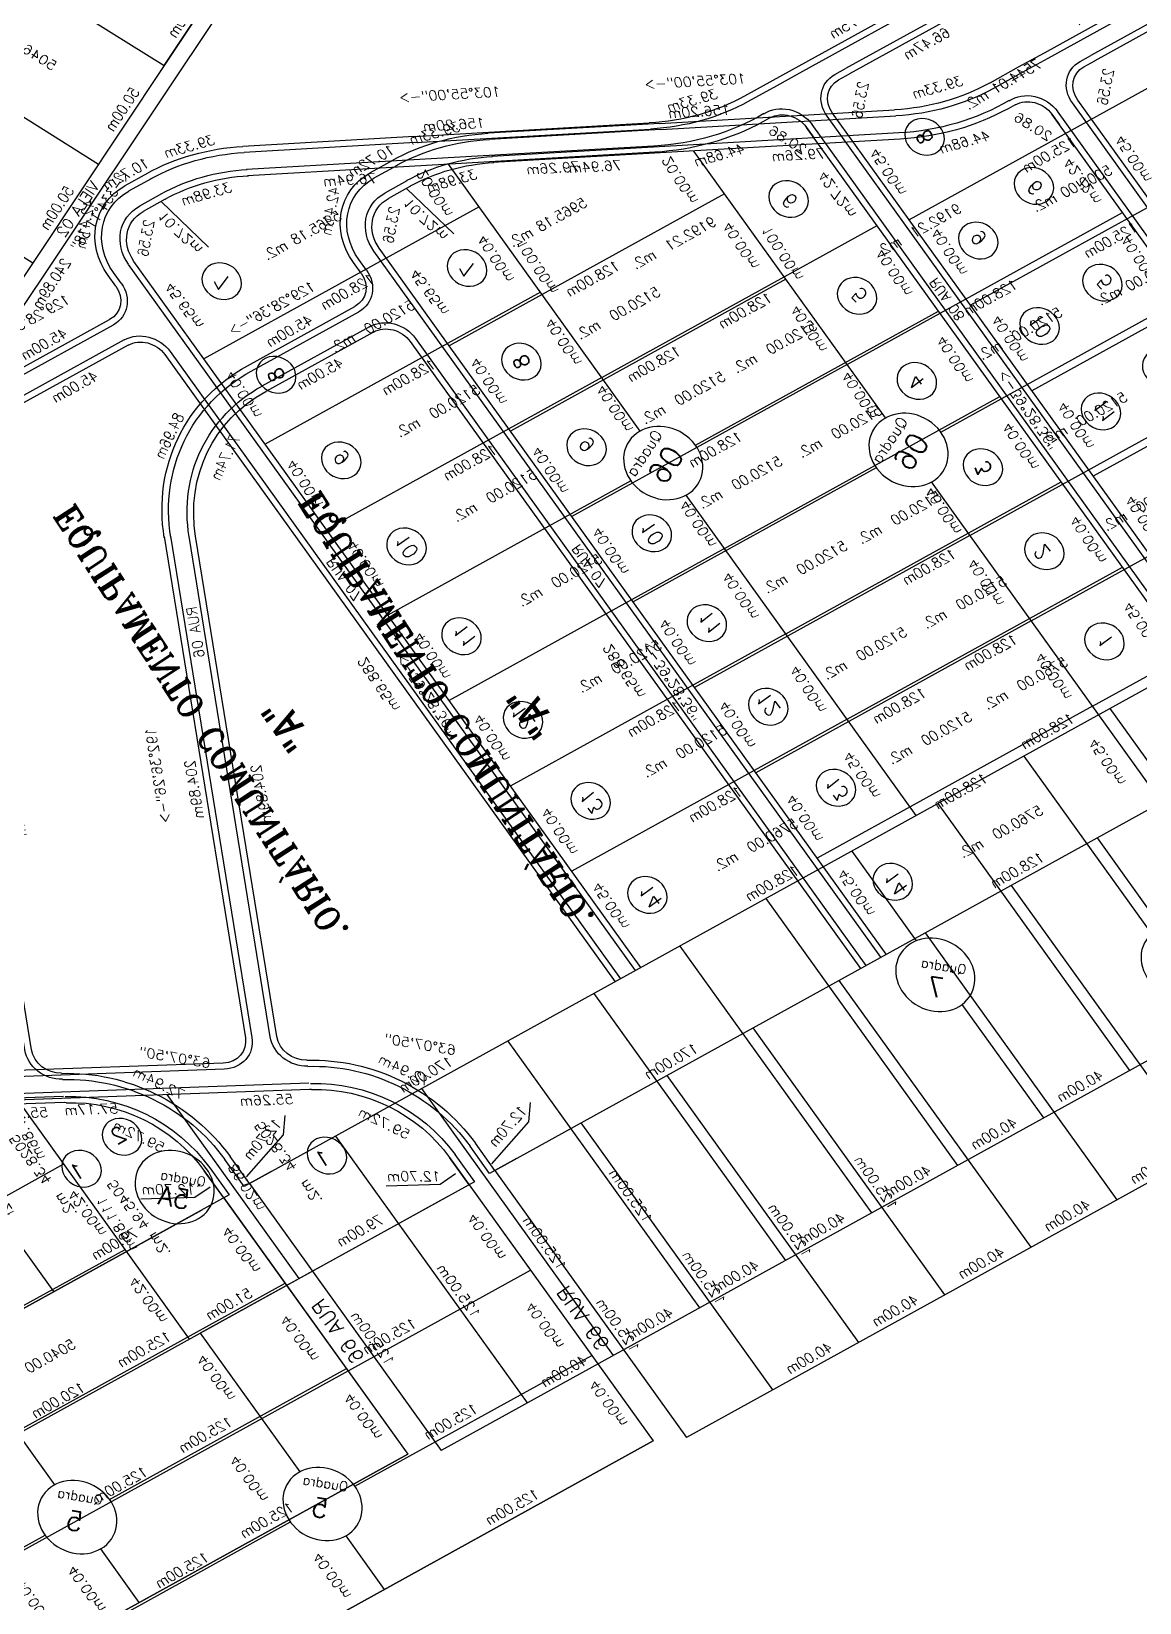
# Model space of a CAD drawing. Extents: x -23785941 to 8798891, y -8418521 to 21897894.
# Drawn here: x 2842228 to 2954872, y 4138282 to 4298025 of the extents above; entities that cross this region are included whole.
import ezdxf
from ezdxf.enums import TextEntityAlignment as Align

# ---------------------------------------------------------------- set-up
doc = ezdxf.new("R2010")
doc.units = 0
doc.header["$MEASUREMENT"] = 0
doc.header["$PDMODE"] = 34
doc.header["$PDSIZE"] = 1
doc.layers.get('0').update_dxf_attribs({"linetype": 'CONTINUOUS'})
for name, color, linetype in [('CALCADA', 3, 'CONTINUOUS'), ('LT', 6, 'CONTINUOUS'), ('REG120_280', 4, 'CONTINUOUS'), ('REG60_100', 2, 'CONTINUOUS'), ('RUA', 1, 'CONTINUOUS'), ('TER_POLI', 5, 'CONTINUOUS')]:
    doc.layers.add(name, color=color, linetype=linetype)
doc.styles.add('1_5MM', font='romans.shx', dxfattribs={"height": 6})
doc.styles.add('1MM', font='romans.shx', dxfattribs={"height": 4})
doc.styles.add('2_5MM', font='romans.shx', dxfattribs={"height": 10})
doc.styles.add('2MM', font='romans.shx', dxfattribs={"height": 8})
doc.styles.add('3MM', font='romans.shx', dxfattribs={"height": 12})

# ---------------------------------------------------------------- blocks, each defined once
blk = doc.blocks.new('A$C3D774E76')
for p, q in [((-21279.63, -1956.81), (-21270.31, -2057.31)), ((-21329.42, -1961.43), (-21320.09, -2061.93)), ((-21379.2, -1966.05), (-21369.88, -2066.54)), ((-21007.62, -2256.15), (-20848.39, -2011.99)), ((-21369.88, -2066.54), (-21170.74, -2048.06)), ((-21424.4, -2077.62), (-21168.46, -2053.62)), ((-21369.88, -2066.54), (-21419.66, -2071.16)), ((-21419.66, -2071.16), (-21369.88, -2066.54)), ((-21014.68, -2288.93), (-20895.73, -2106.55)), ((-21273.69, -2145.01), (-21316.99, -2170.02)), ((-21193.46, -2146.88), (-21021.46, -2259.06)), ((-21379.32, -2157.53), (-21370.04, -2152.16)), ((-21312.23, -2178.24), (-21268.94, -2153.23)), ((-21028.01, -2269.11), (-21199.7, -2157.14)), ((-20834.7, -2161.21), (-20938.61, -2221.24)), ((-21372.92, -2167.7), (-21364.03, -2162.56)), ((-21371.24, -2166.7), (-21363.51, -2189.98)), ((-21332.81, -2167.61), (-21335.31, -2163.28)), ((-21330.65, -2166.36), (-21333.15, -2162.03)), ((-21320.7, -2207.56), (-21343.54, -2168.04)), ((-21438.9, -2229.22), (-21407.94, -2184.04)), ((-21425.44, -2230.8), (-21397.84, -2190.53)), ((-21314.64, -2194.07), (-21167.73, -2448.33)), ((-20897.58, -2292.24), (-20953.6, -2195.29)), ((-20814.69, -2195.84), (-20918.59, -2255.88)), ((-21431.53, -2271.6), (-21320.7, -2207.56)), ((-21178.12, -2454.33), (-21320.7, -2207.56)), ((-21445.17, -2238.36), (-21438.9, -2229.22)), ((-21444.24, -2258.24), (-21425.44, -2230.8)), ((-21443.1, -2239.78), (-21436.84, -2230.63)), ((-20791.51, -2230.96), (-21001.49, -2352.28)), ((-21445.17, -2238.36), (-21496.23, -2312.88)), ((-21411.52, -2306.23), (-21300.69, -2242.2)), ((-20941.74, -2317.76), (-20984.83, -2243.17)), ((-21379, -2362.52), (-21441.53, -2254.29)), ((-21486.33, -2319.67), (-21444.24, -2258.24)), ((-21391.51, -2340.87), (-21280.68, -2276.83)), ((-21014.97, -2289.56), (-21014.65, -2288.88)), ((-21012.31, -2358.53), (-20901.91, -2294.74)), ((-21358.51, -2368), (-21260.67, -2311.47)), ((-20993.49, -2330.32), (-21004.73, -2347.76)), ((-21536.36, -2346.03), (-21524.86, -2339.39)), ((-21391.51, -2340.87), (-21502.34, -2404.91)), ((-20733.64, -2336.11), (-20950.11, -2461.18)), ((-21546.75, -2352.04), (-21536.36, -2346.03)), ((-21351.49, -2410.14), (-21240.66, -2346.1)), ((-21010.14, -2357.28), (-21016.5, -2346.28)), ((-21016.5, -2346.28), (-20950.11, -2461.18)), ((-21617.29, -2392.79), (-21546.75, -2352.04)), ((-21521.69, -2351.42), (-21518.85, -2349.78)), ((-21020.53, -2363.28), (-21026.89, -2352.29)), ((-21004.73, -2347.76), (-21011.63, -2350.9)), ((-21020.53, -2363.28), (-21540.05, -2663.45)), ((-21045.33, -2365.95), (-21022.38, -2361.04)), ((-21029.22, -2368.3), (-21020.53, -2363.28)), ((-21020.53, -2363.28), (-21018.37, -2362.03)), ((-21611.28, -2403.18), (-21553.73, -2369.93)), ((-21550.65, -2365.26), (-21554.98, -2367.77)), ((-21549.4, -2367.43), (-21553.73, -2369.93)), ((-21399.78, -2582.41), (-21525.35, -2365.08)), ((-21525.35, -2365.08), (-21522.85, -2369.41)), ((-21510.73, -2414.37), (-21535.74, -2371.08)), ((-21331.48, -2444.77), (-21220.65, -2380.74)), ((-20854.42, -2376.94), (-20841.88, -2398.65)), ((-21384.49, -2383.01), (-21482.33, -2439.54)), ((-21288.95, -2518.37), (-21363.99, -2388.49)), ((-21351.49, -2410.14), (-21462.32, -2474.17)), ((-21727.19, -2539.44), (-21510.73, -2414.37)), ((-21410.17, -2588.41), (-21510.73, -2414.37)), ((-21311.46, -2479.41), (-21200.63, -2415.37)), ((-21331.48, -2444.77), (-21442.31, -2508.81)), ((-21707.18, -2574.08), (-21490.72, -2449.01)), ((-21311.46, -2479.41), (-21422.29, -2543.44)), ((-21565.95, -2538.67), (-21470.71, -2483.64)), ((-21667.16, -2643.35), (-21450.7, -2518.28))]:
    blk.add_line(p, q)
at = {"color": 1}
for p, q in [((-20773.67, -2266.84), (-20990.13, -2391.91)), ((-20901.91, -2294.74), (-20869.43, -2350.97)), ((-20753.66, -2301.48), (-20848.79, -2356.45)), ((-20950.11, -2461.18), (-20733.64, -2336.11)), ((-21010.14, -2357.28), (-20950.11, -2461.18)), ((-21020.53, -2363.28), (-20958, -2471.52)), ((-20874.77, -2371.45), (-20970.12, -2426.55)), ((-20854.42, -2376.94), (-20841.88, -2398.65)), ((-21055.17, -2383.29), (-20992.63, -2491.53)), ((-21089.8, -2403.31), (-21027.27, -2511.54)), ((-21124.44, -2423.32), (-21061.9, -2531.55)), ((-21159.07, -2443.33), (-21096.54, -2551.56)), ((-21193.71, -2463.34), (-21131.17, -2571.57)), ((-21477.52, -2771.69), (-20958, -2471.52)), ((-21228.34, -2483.35), (-21165.81, -2591.58)), ((-21262.98, -2503.36), (-21241.92, -2539.8)), ((-21297.61, -2523.37), (-21235.08, -2631.61)), ((-21332.24, -2543.38), (-21269.71, -2651.62)), ((-21366.88, -2563.4), (-21304.34, -2671.63)), ((-21227.02, -2565.6), (-21200.44, -2611.6))]:
    blk.add_line(p, q, dxfattribs=at)
for centre in [(-21353.29, -2200.11), (-21328.85, -2233.87), (-20960.23, -2235.64), (-21309.51, -2269.77), (-21290.03, -2305.81), (-20993.24, -2305.83), (-21267.12, -2339.12), (-21494.98, -2371.41), (-21247.81, -2373.49), (-21544.88, -2405.23), (-21472.1, -2410.31), (-21230.69, -2409.45), (-21516.52, -2440.51), (-21451.88, -2444.39), (-21206.56, -2444.06), (-21496.51, -2475.14), (-21432.5, -2480.71), (-21476.49, -2509.78), (-21413.04, -2515.13), (-21390.99, -2550.18)]:
    blk.add_circle(centre, 7.5)
at = {"color": 5}
for centre in [(-21371.5, -2375.5), (-21232.93, -2551.81)]:
    blk.add_circle(centre, 15, dxfattribs=at)
at = {"color": 0}
for centre, radius, start, end in [((-21235.12, -2211.77), 77.11, 56.88813, 120.01869), ((-21356.53, -2175.55), 27, 30.01869, 120.01869), ((-21235.12, -2211.77), 65.11, 56.88813, 120.01869), ((-21334.34, -2234.47), 89.22, 120.01869, 145.57869), ((-21321.99, -2161.36), 10, 210.01869, 300.01574), ((-21016, -2250.68), 10, 236.8883, 326.88818), ((-20969.57, -2319.17), 66.2, 146.88778, 210.01869), ((-20969.57, -2319.17), 54.2, 146.88778, 210.01869), ((-21568.97, -2263.04), 88.17, 300.01869, 325.57897), ((-21568.97, -2263.04), 100.17, 300.01869, 325.57897), ((-21516.69, -2360.08), 10, 120.01869, 210.01869), ((-21544.4, -2376.09), 10, 30.01869, 120.01869)]:
    blk.add_arc(centre, radius, start, end, dxfattribs=at)
for centre, radius, start, end in [((-21356.53, -2175.55), 15, 30.01869, 120.01869), ((-21334.34, -2234.47), 77.22, 120.01869, 145.57869), ((-21305.98, -2189.07), 10, 120.01869, 210.01869), ((-21033.48, -2277.49), 10, 326.88813, 56.88782)]:
    blk.add_arc(centre, radius, start, end)
for p in [(-21273.69, -2145.01), (-21192.99, -2147.19), (-21370.04, -2152.16), (-21267.69, -2155.4), (-21379.32, -2157.53), (-21199.55, -2157.24), (-21364.03, -2162.56), (-21333.15, -2162.03), (-21372.92, -2167.7), (-21343.54, -2168.04), (-21312.66, -2167.52), (-21306.65, -2177.91), (-21407.94, -2184.04), (-21398.04, -2190.82), (-21312.14, -2198.4), (-21021.46, -2259.06), (-21007.62, -2256.15), (-21028.01, -2269.11), (-21025.02, -2283), (-21014.68, -2288.93), (-20901.91, -2294.74), (-21496.23, -2312.88), (-21486.33, -2319.67), (-21524.86, -2339.39), (-21016.5, -2346.28), (-21518.85, -2349.78), (-21026.89, -2352.29), (-21553.73, -2369.93), (-21522.85, -2369.41), (-21533.24, -2375.41)]:
    blk.add_point(p)
at = {"layer": 'CALCADA'}
for p, q in [((-21005.53, -2257.51), (-20846.29, -2013.36)), ((-21016.77, -2287.56), (-20897.82, -2105.18)), ((-21272.44, -2147.17), (-21315.74, -2172.18)), ((-21194.83, -2148.97), (-21022.82, -2261.15)), ((-21378.07, -2159.69), (-21368.78, -2154.33)), ((-21310.98, -2180.41), (-21267.69, -2155.4)), ((-21026.65, -2267.02), (-21198.33, -2155.05)), ((-21374.17, -2165.53), (-21365.28, -2160.39)), ((-21318.54, -2206.31), (-21341.37, -2166.79)), ((-21436.84, -2230.63), (-21405.88, -2185.45)), ((-21427.5, -2229.39), (-21399.91, -2189.12)), ((-21316.8, -2195.32), (-21169.9, -2449.58)), ((-21175.96, -2453.08), (-21318.54, -2206.31)), ((-21446.3, -2256.82), (-21427.5, -2229.39)), ((-21443.1, -2239.78), (-21494.17, -2314.3)), ((-21488.4, -2318.25), (-21446.3, -2256.82)), ((-21535.11, -2348.2), (-21523.6, -2341.55)), ((-21545.5, -2354.2), (-21535.11, -2348.2)), ((-21018.37, -2362.03), (-21024.72, -2351.04)), ((-21018.66, -2347.53), (-21012.31, -2358.53)), ((-21616.04, -2394.96), (-21545.5, -2354.2)), ((-21612.53, -2401.02), (-21554.98, -2367.77)), ((-21508.56, -2413.12), (-21533.58, -2369.83)), ((-21401.95, -2583.66), (-21527.51, -2366.33)), ((-21408.01, -2587.16), (-21508.56, -2413.12))]:
    blk.add_line(p, q, dxfattribs=at)
for centre, radius, start, end in [((-21235.12, -2211.77), 74.61, 56.88813, 120.01869), ((-21235.12, -2211.77), 67.61, 56.88813, 120.01869), ((-21356.53, -2175.55), 24.5, 30.01869, 120.01869), ((-21334.34, -2234.47), 86.72, 120.01869, 145.57869), ((-21356.53, -2175.55), 17.5, 30.01869, 120.01869), ((-21334.34, -2234.47), 79.72, 120.01869, 145.57869), ((-21321.99, -2161.36), 12.5, 210.01869, 300.01574), ((-21305.98, -2189.07), 12.5, 120.01869, 210.01869), ((-21016, -2250.68), 12.5, 236.8883, 326.88818), ((-21033.48, -2277.49), 12.5, 326.88813, 56.88782), ((-20969.57, -2319.17), 63.7, 146.88778, 210.01869), ((-20969.57, -2319.17), 56.7, 146.88778, 210.01869), ((-21568.97, -2263.04), 90.67, 300.01869, 325.57897), ((-21568.97, -2263.04), 97.67, 298.65249, 325.57897), ((-21516.69, -2360.08), 12.5, 115.63452, 210.01869), ((-21544.4, -2376.09), 12.5, 30.01869, 120.01869)]:
    blk.add_arc(centre, radius, start, end, dxfattribs=at)
at = {"layer": 'REG120_280'}
blk.add_line((-21052.98, -2363.22), (-21045.33, -2365.95), dxfattribs=at)
at = {"layer": 'TER_POLI'}
for centre in [(-20951.66, -2261.43), (-20861.81, -2363.89)]:
    blk.add_circle(centre, 15, dxfattribs=at)
at = {"color": 1, "style": '1MM'}
for s, rotation, p in [('129%%d28\'36"->', 30.01563, (-21300.25, -2143.26)), (' 103%%d55\'00"->', 55.57869, (-21468.81, -2244.14)), ('<-39%%d28\'36" ', 300.39386, (-21237.7, -2338.79)), ('<-39%%d28\'36" ', 300.39386, (-21461.87, -2486.98))]:
    blk.add_text(s, height=4, rotation=rotation, dxfattribs=at).set_placement(p, align=Align.MIDDLE)
at = {"style": '1MM'}
for s, rotation, p in [('40.00m', 299.94183, (-20768.28, -2286.45)), ('125.00m', 30.01869, (-20829.78, -2294.65)), ('40.00m', 299.94183, (-20888.11, -2307.71)), ('125.00m', 30.01869, (-20809.77, -2329.28)), ('40.00m', 299.94183, (-20856.75, -2335.68)), ('125.00m', 30.01869, (-20938.01, -2357.18)), ('40.00m', 299.94183, (-20993.94, -2372.04)), ('40.00m', 299.94183, (-20836.59, -2379.32)), ('125.00m', 30.01869, (-20918, -2391.82)), ('40.00m', 299.94183, (-20972.1, -2406.17)), ('125.00m', 120.01869, (-20986.73, -2429.79)), ('125.00m', 30.01869, (-20897.99, -2426.45)), ('40.00m', 299.94183, (-20955.3, -2440.29)), ('125.00m', 120.01869, (-21021.36, -2449.8)), ('125.00m', 120.01869, (-21056, -2469.81)), ('125.00m', 120.01869, (-21090.63, -2489.82)), ('40.00m', 30.01869, (-21011.95, -2498.07)), ('40.00m', 30.01869, (-21046.58, -2518.08)), ('40.00m', 30.01869, (-21081.22, -2538.09)), ('40.00m', 30.01869, (-21115.85, -2558.1)), ('40.00m', 30.01869, (-21150.49, -2578.11)), ('40.00m', 30.01869, (-21185.12, -2598.12)), ('40.00m', 30.01869, (-21219.76, -2618.14))]:
    blk.add_text(s, height=4, rotation=rotation, dxfattribs=at).set_placement(p, align=Align.MIDDLE)
at = {"attachment_point": 1}
for s, insert, char_height, width, rotation, style in [('VIELA 02', (-21312.69, -2062.11), 4, 603.212, 5.65149, '1MM'), ('7', (-21352.07, -2197.09), 6, 3.942, 306.6149, '1_5MM'), ('8', (-21327.96, -2230.33), 6, 3.677, 311.61983, '1_5MM'), ('2', (-20964.35, -2233.04), 6, 3.204, 29.23474, '1_5MM'), ('9', (-21308.81, -2266.31), 6, 5.883, 297.01219, '1_5MM'), ('1', (-20995.5, -2303.67), 6, 4.485, 27.48372, '1_5MM'), ('11', (-21267.47, -2334.71), 6, 25, 297.64467, '1_5MM'), ('12', (-21248.32, -2367.52), 6, 25, 299.3663, '1_5MM'), ('6', (-21492.39, -2369), 6, 3.942, 288.92293, '1_5MM'), ('8', (-21543.99, -2401.69), 6, 3.677, 311.61983, '1_5MM'), ('RUA 66', (-20986.84, -2404), 6, 67.027, 300.49362, '1_5MM'), ('5', (-21470.84, -2407.88), 6, 8.212, 292.44243, '1_5MM'), ('9', (-21515.81, -2437.05), 6, 5.883, 297.01219, '1_5MM'), ('4', (-21449.87, -2441), 6, 5.226, 298.54984, '1_5MM'), ('3', (-21431.54, -2477.34), 6, 7.465, 312.12015, '1_5MM'), ('11', (-21476.84, -2505.36), 6, 25, 297.64467, '1_5MM'), ('2', (-21410.43, -2511.18), 6, 11.198, 297.64789, '1_5MM'), ('1', (-21389.76, -2547.14), 6, 5.972, 298.72561, '1_5MM')]:
    blk.add_mtext(s, dxfattribs=dict(at, insert=insert, char_height=char_height, width=width, rotation=rotation, style=style))
at = {"color": 1, "attachment_point": 1}
for s, insert, char_height, rotation, style in [('Quadra', (-20961.53, -2270.15), 4, 69.49536, '1MM'), ('5A', (-20953.64, -2267.38), 8, 69.49536, '2MM'), ('Quadra', (-21382.55, -2366.57), 4, 5.03393, '1MM'), ('Quadra', (-21242.8, -2560.53), 4, 69.49536, '1MM')]:
    blk.add_mtext(s, dxfattribs=dict(at, insert=insert, char_height=char_height, rotation=rotation, style=style))
at = {"char_height": 6, "attachment_point": 1, "style": '1_5MM'}
for s, insert, rotation in [('10', (-21289.88, -2300.33), 300.86229), ('13', (-21230.02, -2404.46), 296.72528), ('14', (-21206.28, -2439.85), 299.42134), ('10', (-21496.36, -2469.66), 300.86229)]:
    blk.add_mtext(s, dxfattribs=dict(at, insert=insert, rotation=rotation))
at = {"color": 1, "char_height": 8, "attachment_point": 1, "style": '2MM'}
for s, insert, width, rotation in [('06', (-21379.68, -2373.35), 20.682, 5.03393), ('7', (-21233.33, -2555.84), 8.716, 69.49536)]:
    blk.add_mtext(s, dxfattribs=dict(at, insert=insert, width=width, rotation=rotation))
at = {"layer": 'LT', "attachment_point": 1}
for s, insert, char_height, width, rotation, style in [('\\Fromant.shx;EQUIPAMENTO COMUNITÁRIO.', (-21232.52, -2184.68), 10, 664.18, 303.09896, '2_5MM'), ('\\fImpact|b0|i0|c0|p34;"A"', (-21199.06, -2286.09), 12, 85.392, 300.94485, '3MM')]:
    blk.add_mtext(s, dxfattribs=dict(at, insert=insert, char_height=char_height, width=width, rotation=rotation, style=style))
at = {"layer": 'REG60_100', "style": '1MM'}
for s, rotation, p in [(' 5046.50 m2.', 95.07425, (-21346.31, -2014.76)), ('5965.18 m2.', 30.06347, (-21384.43, -2221.25)), ('5040.00  m2.', 30.06347, (-20855.34, -2248.29)), ('5045.94 m2.', 298.15838, (-20935.81, -2256.38)), ('5120.00  m2.', 30.06347, (-21364.16, -2259.77)), ('5028.34  m2.', 298.15838, (-20985.86, -2295.79)), ('5120.00  m2.', 30.06347, (-21345.15, -2295.5)), ('5120.00  m2.', 30.06347, (-21324.6, -2328.56)), ('9192.21  m2.', 30.06347, (-21454.24, -2343.93)), ('5120.00  m2.', 30.06347, (-21305.59, -2364.29)), ('5120.00  m2.', 30.06347, (-21435.12, -2394.69)), ('5120.00  m2.', 30.06347, (-21284.93, -2398.48)), (' 7544.01 m2.', 28.83406, (-21579.35, -2425.12)), ('5120.00  m2.', 30.06347, (-21416.11, -2430.42)), ('5120.00  m2.', 30.06347, (-21265.91, -2434.21)), ('5000.00 m2.', 32.20035, (-21552.46, -2464.83)), ('5120.00  m2.', 30.06347, (-21395.44, -2464.61)), ('5760.00  m2.', 30.01869, (-21244.72, -2473.46)), ('5000.00 m2.', 32.20035, (-21530.18, -2501.98)), ('5120.00  m2.', 30.06347, (-21376.43, -2500.34)), ('5760.00  m2.', 30.01869, (-21358.08, -2534.11))]:
    blk.add_text(s, height=4, rotation=rotation, dxfattribs=at).set_placement(p, align=Align.BOTTOM_CENTER)
for s, rotation, p in [('50.00m', 5.30341, (-21295.57, -2055.63)), ('45.00m', 5.30063, (-21392.65, -2064.64)), ('50.00m', 5.29952, (-21345.35, -2060.25)), ('84.96m', 358.45341, (-21232.09, -2131.33)), ('42.41m', 345.01869, (-21347.71, -2145.63)), ('10.72m', 30.0298, (-21374.97, -2150.51)), ('45.00m', 30.01563, (-21295.17, -2152.8)), ('71.74m', 358.45341, (-21235.08, -2153.31)), ('39.33m', 42.80397, (-21397.69, -2166.62)), ('23.56', 345.01869, (-21354.51, -2167.97)), ('45.00m', 30.01508, (-21285.17, -2170.12)), ('10.72m', 288.59147, (-21363.31, -2178.32)), ('33.98m', 42.63286, (-21383.2, -2180.34)), ('45.65m', 298.84839, (-21336.68, -2192.12)), ('204.89m', 326.94361, (-21104.32, -2200)), ('27.86m', 306.13936, (-20941.84, -2204.91)), ('57.17m', 56.88786, (-20964.56, -2221.02)), ('76.94m', 55.57869, (-21416.49, -2224.82)), ('40.00m', 302.77776, (-21314.89, -2226.71)), ('204.89m', 325.09609, (-21115.67, -2222.72)), ('42.00m', 299.94183, (-20924.6, -2237.42)), ('156.20m', 55.38036, (-21457.53, -2249.47)), ('128.00m', 30.01869, (-21374.12, -2243.05)), ('111.86m', 303.26168, (-20926.33, -2249)), ('20.00m', 302.93248, (-21427.71, -2254.89)), ('40.00m', 302.77776, (-21293.61, -2261.96)), ('120.00m', 30.01869, (-20849.19, -2259.85)), ('42.00m', 299.94183, (-20903.94, -2272.2)), ('128.00m', 30.01869, (-21354.11, -2277.68)), ('55.26m', 56.88786, (-21002.39, -2276.75)), ('86.02m', 303.26168, (-20965.38, -2285.08)), ('79.26m', 55.57869, (-21460.64, -2289.24)), ('40.00m', 302.77776, (-21415.12, -2286.01)), ('40.00m', 302.77776, (-21275.13, -2295.52)), ('100.00m', 302.08952, (-21420.33, -2300.93)), ('51.00m', 30.01869, (-20918.61, -2299.16)), ('128.00m', 30.01869, (-21334.1, -2312.32)), ('288.65m', 301.41731, (-21232.78, -2320.43)), ('72.94m', 88.45313, (-21040.39, -2316.52)), ('59.72m', 88.45313, (-21016.65, -2319.02)), ('39.33m', 42.79869, (-21513.26, -2323.2)), ('40.00m', 302.77776, (-21397.21, -2322.36)), ('40.00m', 302.77776, (-21253.85, -2333)), ('12.70m', 59.35304, (-21002.59, -2337.93)), ('79.00m', 30.01869, (-20971.78, -2329.5)), ('44.68m', 42.79869, (-21498.06, -2341.36)), ('40.00m', 302.77776, (-21382.26, -2350.48)), ('106.75m', 29.87813, (-21575.34, -2363.01)), ('20.86', 94.65688, (-21517, -2361)), ('40.00m', 302.77776, (-21234.81, -2366.57)), ('12.70m', 12.5899, (-21039.78, -2359.86)), ('23.56', 345.01869, (-21546.03, -2377.85)), ('128.00m', 30.01869, (-21444.93, -2376.35)), ('42.72m', 300.01869, (-21506.06, -2386.61)), ('66.47m', 30.0223, (-21580.51, -2390.02)), ('45.00m', 302.74775, (-21524.4, -2399.47)), ('40.00m', 302.77776, (-21355.33, -2397.4)), ('40.00m', 302.77776, (-21212.97, -2404.61)), ('170.00m', 30.01869, (-21096.13, -2402.34)), ('40.00m', 302.77776, (-21487.91, -2418.59)), ('128.00m', 30.01869, (-21274.06, -2416.22)), ('40.00m', 302.77776, (-21336.72, -2423.63)), ('40.00m', 302.77776, (-21506.39, -2433.14)), ('45.00m', 301.86814, (-21195.14, -2434.14)), ('125.00m', 30.01869, (-21562.85, -2449.1)), ('40.00m', 302.77776, (-21467.19, -2453.28)), ('128.00m', 30.01869, (-21254.05, -2450.85)), ('40.00m', 302.77776, (-21314.89, -2461.67)), ('40.00m', 302.77776, (-21485.67, -2467.82)), ('128.00m', 30.01869, (-21384.89, -2480.26)), ('125.00m', 30.01869, (-21542.84, -2483.74)), ('128.00m', 30.01869, (-21235.53, -2482.89)), ('40.00m', 302.77776, (-21447.59, -2489.64)), ('45.00m', 301.86814, (-21293.24, -2493.83)), ('40.00m', 302.77776, (-21466.07, -2504.18)), ('128.00m', 30.01869, (-21364.88, -2514.89)), ('40.00m', 302.77776, (-21425.75, -2527.68)), ('40.00m', 302.77776, (-21444.23, -2542.23)), ('128.00m', 30.01869, (-21346.37, -2546.92)), ('45.00m', 301.86814, (-21404.11, -2559.84))]:
    blk.add_text(s, height=4, rotation=rotation, dxfattribs=at).set_placement(p, align=Align.MIDDLE)
blk.add_text('63%%d07\'50"', height=4, rotation=69.49536, dxfattribs=at).set_placement((-21057.97, -2330.2), align=Align.MIDDLE_LEFT)
at = {"layer": 'RUA', "style": '1MM'}
for s, rotation, p in [('<-334%%d11\'38"  240.89m', 5.36313, (-21288.44, -2068.9)), ('192%%d36\'26"->', 327.00389, (-21102.42, -2185.73))]:
    blk.add_text(s, height=4, rotation=rotation, dxfattribs=at).set_placement(p, align=Align.MIDDLE)
at = {"layer": 'RUA', "char_height": 4, "width": 808.839, "attachment_point": 1, "style": '1_5MM'}
for s, insert, rotation in [('RUA 06', (-21171.18, -2166.18), 326.86836), ('RUA 07', (-21268.45, -2282.1), 300.11728), ('RUA 08', (-21491.22, -2431.41), 300.07757)]:
    blk.add_mtext(s, dxfattribs=dict(at, insert=insert, rotation=rotation))
at = {"layer": 'RUA', "attachment_point": 1, "rotation": 69.49536}
for s, insert, char_height, style in [('Quadra', (-20875.1, -2368.74), 4, '1MM'), ('5', (-20864.84, -2365.4), 8, '2MM')]:
    blk.add_mtext(s, dxfattribs=dict(at, insert=insert, char_height=char_height, style=style))

msp = doc.modelspace()

# ---------------------------------------------------------------- block references
at = {"linetype": 'Continuous', "xscale": 240.4782668173248, "yscale": -275.6364145158877, "zscale": 240.4782668173248, "rotation": 242.429606072689}
for p in [(-27732, 2762), (-52668, 1427)]:
    msp.add_blockref('A$C3D774E76', p, dxfattribs=at)

doc.saveas('drawing.dxf')
